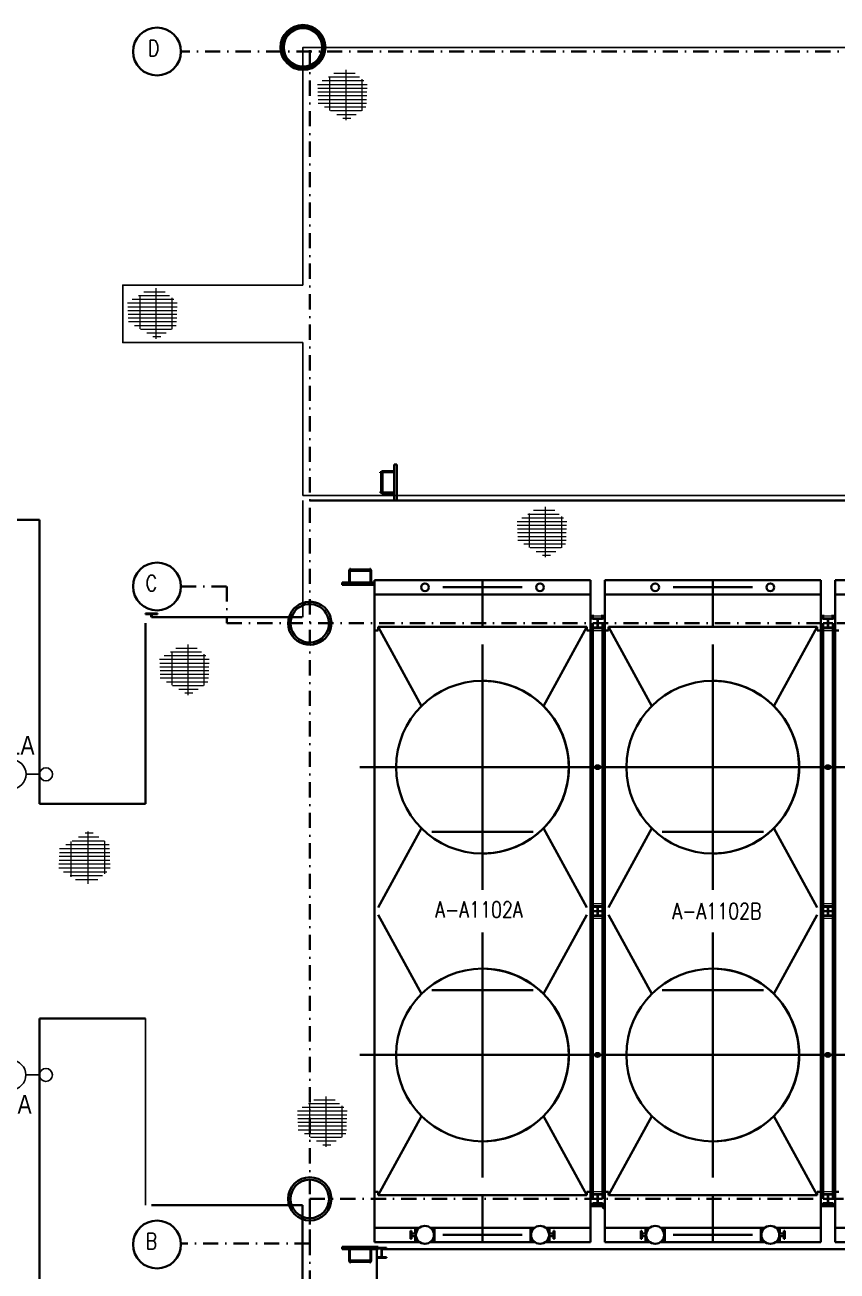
# Model space of a CAD drawing. Header units: inches. Extents: x 3135 to 9031, y -914 to 4011.
# Drawn here: x 6230 to 6882, y 2862 to 3862 of the extents above; entities that cross this region are included whole.
import ezdxf
from ezdxf.enums import TextEntityAlignment as Align

# ---------------------------------------------------------------- set-up
doc = ezdxf.new("R2010")
doc.units = ezdxf.units.IN
doc.header["$MEASUREMENT"] = 0
doc.linetypes.add('DASHDOT2', pattern=[12.700025, 6.350013, -3.175006, 0, -3.175006])
doc.linetypes.add('HIDDEN2', pattern=[0.1875, 0.125, -0.0625])
for name, color, linetype in [('Default', 7, 'Continuous'), ('E-LIGHTING', 41, 'Continuous'), ('TF_P_CENTER', 7, 'Continuous'), ('TF_P_Equipment', 7, 'Continuous'), ('TF_P_Ladder', 7, 'Continuous'), ('TF_P_Steel', 7, 'Continuous'), ('TF_S_GRATING', 7, 'Continuous')]:
    doc.layers.add(name, color=color, linetype=linetype)
doc.styles.add('Arial', font='arial.ttf')
doc.styles.add('ROMANS', font='romans.shx')

# ---------------------------------------------------------------- blocks, each defined once
blk = doc.blocks.new('TF_P_ELP_GRATING', base_point=(2.146, 13.23))
at = {"layer": 'TF_S_GRATING', "color": 8, "linetype": 'Continuous', "lineweight": 18}
for p, q in [((2.313, 13.474), (2.034, 13.474)), ((2.19, 13.523), (2.19, 12.866)), ((2.469, 13.328), (1.822, 13.328)), ((2.426, 13.377), (1.882, 13.377)), ((2.37, 13.425), (1.964, 13.425)), ((1.98, 13.435), (1.98, 12.994)), ((2.4, 13.399), (2.4, 12.99)), ((2.467, 13.279), (1.824, 13.279)), ((2.465, 13.23), (1.826, 13.23)), ((2.463, 13.182), (1.828, 13.182)), ((2.462, 13.133), (1.83, 13.133)), ((2.46, 13.084), (1.832, 13.084)), ((2.453, 13.035), (1.912, 13.035)), ((2.396, 12.987), (1.992, 12.987)), ((2.326, 12.938), (2.072, 12.938)), ((2.256, 12.889), (2.152, 12.889))]:
    blk.add_line(p, q, dxfattribs=at)
blk = doc.blocks.new('A$Cdd380a1b')
at = {"color": 8}
for points in [[(-38.8365, -5.2739), (-51.9183, -5.2739), (-51.9182, -6.7643)], [(-51.9182, -6.7643), (-53.0485, -6.7643), (-53.0485, -7.1253), (-51.9182, -7.1253)], [(-51.9182, -7.1253), (-51.9182, -8.0835)], [(-51.9182, -8.0835), (-36.3871, -8.0835)], [(-51.9182, -8.1142), (-51.9182, -8.8466)], [(-52.9063, -11.3623), (-52.9063, -12.5327)]]:
    blk.add_lwpolyline(points, dxfattribs=at)
at = {"layer": 'Default', "color": 8, "linetype": 'Continuous', "lineweight": 35}
for centre, radius in [((-52.8333, -5.3), 0.15), ((-52.8333, -8.6542), 0.15), ((-52.8333, -12.7802), 0.1501)]:
    blk.add_circle(centre, radius, dxfattribs=at)
at = {"layer": 'TF_P_CENTER', "color": 8, "linetype": 'DASHDOT2', "lineweight": 35}
for p, q in [((-50.5443, -8.6593), (-51.0409, -8.6593)), ((-50.7926, -8.6142), (-50.7926, -8.9076)), ((-49.1006, -8.6593), (-49.5971, -8.6593)), ((-49.3488, -8.6142), (-49.3488, -8.9076)), ((-50.7926, -10.556), (-50.7926, -9.0185)), ((-50.7926, -9.0185), (-50.7926, -10.556)), ((-49.3489, -9.0185), (-49.3489, -10.556)), ((-49.3488, -10.556), (-49.3488, -9.0185)), ((-50.0238, -9.7873), (-51.5614, -9.7873)), ((-48.5801, -9.7873), (-50.1176, -9.7873)), ((-47.1363, -9.7873), (-48.6739, -9.7873)), ((-50.7926, -10.5109), (-50.7926, -9.8757)), ((-49.3488, -10.5109), (-49.3488, -9.8757)), ((-51.1102, -10.1933), (-50.475, -10.1933)), ((-49.6664, -10.1933), (-49.0312, -10.1933)), ((-50.7926, -10.8232), (-50.7926, -12.3607)), ((-50.7926, -12.3607), (-50.7926, -10.8232)), ((-49.3489, -10.8232), (-49.3489, -12.3607)), ((-49.3488, -12.3607), (-49.3488, -10.8232)), ((-50.7926, -11.5035), (-50.7926, -10.8683)), ((-49.3488, -11.5035), (-49.3488, -10.8683)), ((-51.1102, -11.1859), (-50.475, -11.1859)), ((-49.6664, -11.1859), (-49.0312, -11.1859)), ((-50.0238, -11.592), (-51.5614, -11.592)), ((-48.5801, -11.592), (-50.1176, -11.592)), ((-47.1363, -11.592), (-48.6739, -11.592)), ((-50.7926, -12.4716), (-50.7926, -12.765)), ((-49.3488, -12.4716), (-49.3488, -12.765)), ((-50.5443, -12.7199), (-51.0409, -12.7199)), ((-49.1006, -12.7199), (-49.5971, -12.7199))]:
    blk.add_line(p, q, dxfattribs=at)
at = {"layer": 'TF_P_Equipment', "color": 8, "linetype": 'Continuous', "lineweight": 35}
for p, q in [((-51.4693, -8.6142), (-50.1158, -8.6142)), ((-51.4693, -8.7045), (-51.4693, -8.6142)), ((-50.1158, -8.6142), (-50.1158, -8.7045)), ((-50.0256, -8.6142), (-48.6721, -8.6142)), ((-50.0256, -8.7045), (-50.0256, -8.6142)), ((-48.6721, -8.6142), (-48.6721, -8.7045)), ((-48.5819, -8.7045), (-48.5819, -8.6142)), ((-48.5819, -8.6142), (-47.2283, -8.6142)), ((-51.4693, -8.7045), (-51.4693, -8.9301)), ((-51.4693, -8.9301), (-51.4693, -8.7045)), ((-50.1158, -8.7045), (-51.4693, -8.7045)), ((-51.4693, -8.7045), (-50.1158, -8.7045)), ((-50.1158, -8.9301), (-50.1158, -8.7045)), ((-50.1158, -8.7045), (-50.1158, -8.9301)), ((-48.6721, -8.7045), (-50.0256, -8.7045)), ((-50.0256, -8.7045), (-48.6721, -8.7045)), ((-50.0256, -8.7045), (-50.0256, -8.9301)), ((-50.0256, -8.9301), (-50.0256, -8.7045)), ((-48.6721, -8.9301), (-48.6721, -8.7045)), ((-48.6721, -8.7045), (-48.6721, -8.9301)), ((-48.5819, -8.7045), (-48.5819, -8.9301)), ((-48.5819, -8.9301), (-48.5819, -8.7045)), ((-47.2283, -8.7045), (-48.5819, -8.7045)), ((-48.5819, -8.7045), (-47.2283, -8.7045)), ((-51.4468, -8.9075), (-51.4468, -8.9301)), ((-51.4468, -8.9301), (-51.4468, -8.9075)), ((-50.1384, -8.9075), (-51.4468, -8.9075)), ((-51.4468, -8.9075), (-50.1384, -8.9075)), ((-51.4468, -8.9075), (-51.1754, -9.4044)), ((-50.1384, -8.9075), (-50.4098, -9.4044)), ((-50.1384, -8.9301), (-50.1384, -8.9075)), ((-50.1384, -8.9075), (-50.1384, -8.9301)), ((-50.0936, -8.8398), (-50.1158, -8.8398)), ((-50.0936, -8.8398), (-50.1158, -8.8398)), ((-50.0256, -8.8398), (-50.0479, -8.8398)), ((-50.0256, -8.8398), (-50.0479, -8.8398)), ((-50.0256, -8.8548), (-50.0256, -8.8398)), ((-50.0256, -8.8548), (-50.0256, -8.8398)), ((-50.003, -8.9075), (-49.7317, -9.4044)), ((-50.003, -8.9075), (-50.003, -8.9301)), ((-50.003, -8.9301), (-50.003, -8.9075)), ((-48.6946, -8.9075), (-50.003, -8.9075)), ((-50.003, -8.9075), (-48.6946, -8.9075)), ((-48.6946, -8.9075), (-48.966, -9.4044)), ((-48.6946, -8.9301), (-48.6946, -8.9075)), ((-48.6946, -8.9075), (-48.6946, -8.9301)), ((-48.6498, -8.8398), (-48.6721, -8.8398)), ((-48.6498, -8.8398), (-48.6721, -8.8398)), ((-48.5819, -8.8398), (-48.6041, -8.8398)), ((-48.5819, -8.8398), (-48.6041, -8.8398)), ((-48.5819, -8.8548), (-48.5819, -8.8398)), ((-48.5819, -8.8548), (-48.5819, -8.8398)), ((-51.4693, -8.9301), (-51.4467, -8.9301)), ((-51.4693, -12.4492), (-51.4693, -8.9301)), ((-50.1385, -8.9301), (-50.1158, -8.9301)), ((-50.1158, -8.9301), (-50.1158, -12.4492)), ((-50.1158, -8.9301), (-50.1009, -8.9301)), ((-50.1158, -8.9301), (-50.1009, -8.9301)), ((-50.0406, -8.9301), (-50.0256, -8.9301)), ((-50.0406, -8.9301), (-50.0256, -8.9301)), ((-50.0256, -8.9301), (-50.0256, -8.9151)), ((-50.0256, -8.9301), (-50.0256, -8.9151)), ((-50.0256, -12.4492), (-50.0256, -8.9301)), ((-50.0256, -8.9301), (-50.003, -8.9301)), ((-48.6947, -8.9301), (-48.6721, -8.9301)), ((-48.6721, -8.9301), (-48.6571, -8.9301)), ((-48.6721, -8.9301), (-48.6571, -8.9301)), ((-48.6721, -8.9301), (-48.6721, -12.4492)), ((-48.5968, -8.9301), (-48.5819, -8.9301)), ((-48.5968, -8.9301), (-48.5819, -8.9301)), ((-48.5819, -8.9301), (-48.5819, -8.9151)), ((-48.5819, -8.9301), (-48.5819, -8.9151)), ((-48.5819, -8.9301), (-48.5592, -8.9301)), ((-48.5819, -12.4492), (-48.5819, -8.9301)), ((-51.4467, -10.6669), (-51.1754, -10.1701)), ((-50.1385, -10.6669), (-50.4098, -10.1701)), ((-50.003, -10.6669), (-49.7317, -10.1701)), ((-48.6947, -10.6669), (-48.966, -10.1701)), ((-50.1009, -10.6445), (-50.1158, -10.6445)), ((-50.1009, -10.6445), (-50.1158, -10.6445)), ((-50.0256, -10.6445), (-50.0406, -10.6445)), ((-50.0256, -10.6445), (-50.0406, -10.6445)), ((-50.0256, -10.6595), (-50.0256, -10.6445)), ((-50.0256, -10.6595), (-50.0256, -10.6445)), ((-48.6571, -10.6445), (-48.6721, -10.6445)), ((-48.6571, -10.6445), (-48.6721, -10.6445)), ((-48.5819, -10.6445), (-48.5968, -10.6445)), ((-48.5819, -10.6445), (-48.5968, -10.6445)), ((-48.5819, -10.6595), (-48.5819, -10.6445)), ((-48.5819, -10.6595), (-48.5819, -10.6445)), ((-51.4467, -10.7123), (-51.1754, -11.2091)), ((-50.1385, -10.7123), (-50.4098, -11.2091)), ((-50.1158, -10.7347), (-50.1009, -10.7347)), ((-50.1158, -10.7347), (-50.1009, -10.7347)), ((-50.0406, -10.7347), (-50.0256, -10.7347)), ((-50.0406, -10.7347), (-50.0256, -10.7347)), ((-50.0256, -10.7347), (-50.0256, -10.7198)), ((-50.0256, -10.7347), (-50.0256, -10.7198)), ((-50.003, -10.7123), (-49.7317, -11.2091)), ((-48.6947, -10.7123), (-48.966, -11.2091)), ((-48.6721, -10.7347), (-48.6571, -10.7347)), ((-48.6721, -10.7347), (-48.6571, -10.7347)), ((-48.5968, -10.7347), (-48.5819, -10.7347)), ((-48.5968, -10.7347), (-48.5819, -10.7347)), ((-48.5819, -10.7347), (-48.5819, -10.7198)), ((-48.5819, -10.7347), (-48.5819, -10.7198)), ((-51.4468, -12.4718), (-51.1754, -11.9748)), ((-50.1384, -12.4718), (-50.4098, -11.9748)), ((-50.003, -12.4718), (-49.7317, -11.9748)), ((-48.6946, -12.4718), (-48.966, -11.9748)), ((-51.4693, -12.4492), (-51.4693, -12.6748)), ((-51.4693, -12.6748), (-51.4693, -12.4492)), ((-51.4467, -12.4492), (-51.4693, -12.4492)), ((-51.4468, -12.4492), (-51.4468, -12.4718)), ((-51.4468, -12.4718), (-51.4468, -12.4492)), ((-51.4468, -12.4718), (-50.1384, -12.4718)), ((-50.1384, -12.4718), (-51.4468, -12.4718)), ((-50.1158, -12.4492), (-50.1385, -12.4492)), ((-50.1384, -12.4718), (-50.1384, -12.4492)), ((-50.1384, -12.4492), (-50.1384, -12.4718)), ((-50.1158, -12.6748), (-50.1158, -12.4492)), ((-50.1158, -12.4492), (-50.1158, -12.6748)), ((-50.1009, -12.4492), (-50.1158, -12.4492)), ((-50.1009, -12.4492), (-50.1158, -12.4492)), ((-50.0256, -12.4492), (-50.0406, -12.4492)), ((-50.0256, -12.4492), (-50.0406, -12.4492)), ((-50.003, -12.4492), (-50.0256, -12.4492)), ((-50.0256, -12.4642), (-50.0256, -12.4492)), ((-50.0256, -12.4642), (-50.0256, -12.4492)), ((-50.0256, -12.4492), (-50.0256, -12.6748)), ((-50.0256, -12.6748), (-50.0256, -12.4492)), ((-50.003, -12.4492), (-50.003, -12.4718)), ((-50.003, -12.4718), (-50.003, -12.4492)), ((-50.003, -12.4718), (-48.6946, -12.4718)), ((-48.6946, -12.4718), (-50.003, -12.4718)), ((-48.6721, -12.4492), (-48.6947, -12.4492)), ((-48.6946, -12.4718), (-48.6946, -12.4492)), ((-48.6946, -12.4492), (-48.6946, -12.4718)), ((-48.6571, -12.4492), (-48.6721, -12.4492)), ((-48.6571, -12.4492), (-48.6721, -12.4492)), ((-48.6721, -12.6748), (-48.6721, -12.4492)), ((-48.6721, -12.4492), (-48.6721, -12.6748)), ((-48.5819, -12.4492), (-48.5968, -12.4492)), ((-48.5819, -12.4492), (-48.5968, -12.4492)), ((-48.5819, -12.4492), (-48.5819, -12.6748)), ((-48.5819, -12.6748), (-48.5819, -12.4492)), ((-48.5819, -12.4642), (-48.5819, -12.4492)), ((-48.5819, -12.4642), (-48.5819, -12.4492)), ((-48.5592, -12.4492), (-48.5819, -12.4492)), ((-50.1158, -12.5394), (-50.0256, -12.5394)), ((-50.1158, -12.5394), (-50.0256, -12.5394)), ((-50.0256, -12.5394), (-50.0256, -12.5245)), ((-50.0256, -12.5394), (-50.0256, -12.5245)), ((-48.6721, -12.5394), (-48.5819, -12.5394)), ((-48.6721, -12.5394), (-48.5819, -12.5394)), ((-48.5819, -12.5394), (-48.5819, -12.5245)), ((-48.5819, -12.5394), (-48.5819, -12.5245)), ((-51.4693, -12.6748), (-51.1871, -12.6748)), ((-51.1871, -12.6748), (-51.4693, -12.6748)), ((-51.4693, -12.765), (-51.4693, -12.6748)), ((-51.2376, -12.6955), (-51.2437, -12.6955)), ((-51.2437, -12.6955), (-51.2437, -12.7199)), ((-51.2437, -12.7199), (-51.2437, -12.7443)), ((-51.2376, -12.6955), (-51.2376, -12.7199)), ((-51.2091, -12.711), (-51.2376, -12.711)), ((-51.2376, -12.7199), (-51.2376, -12.7443)), ((-51.2091, -12.7288), (-51.2376, -12.7288)), ((-51.2137, -12.6785), (-51.2137, -12.711)), ((-51.2137, -12.711), (-51.2137, -12.6785)), ((-51.2137, -12.6785), (-51.1985, -12.6861)), ((-51.1917, -12.6785), (-51.2137, -12.6785)), ((-51.2137, -12.6785), (-51.1917, -12.6785)), ((-51.2137, -12.7288), (-51.2137, -12.7613)), ((-51.2137, -12.7613), (-51.2137, -12.7288)), ((-51.1199, -12.6748), (-50.4653, -12.6748)), ((-50.4653, -12.6748), (-51.1199, -12.6748)), ((-51.0934, -12.6785), (-51.1154, -12.6785)), ((-51.1154, -12.6785), (-51.0934, -12.6785)), ((-51.0934, -12.6785), (-51.1086, -12.6861)), ((-51.0934, -12.7613), (-51.0934, -12.6785)), ((-51.0934, -12.6785), (-51.0934, -12.7613)), ((-50.4918, -12.6785), (-50.4918, -12.7613)), ((-50.4918, -12.7613), (-50.4918, -12.6785)), ((-50.4698, -12.6785), (-50.4918, -12.6785)), ((-50.4918, -12.6785), (-50.4698, -12.6785)), ((-50.4918, -12.6785), (-50.4766, -12.6861)), ((-50.398, -12.6748), (-50.1158, -12.6748)), ((-50.1158, -12.6748), (-50.398, -12.6748)), ((-50.3715, -12.6785), (-50.3935, -12.6785)), ((-50.3935, -12.6785), (-50.3715, -12.6785)), ((-50.3715, -12.6785), (-50.3867, -12.6861)), ((-50.3761, -12.711), (-50.3475, -12.711)), ((-50.3761, -12.7288), (-50.3475, -12.7288)), ((-50.3715, -12.711), (-50.3715, -12.6785)), ((-50.3715, -12.6785), (-50.3715, -12.711)), ((-50.3715, -12.7613), (-50.3715, -12.7288)), ((-50.3715, -12.7288), (-50.3715, -12.7613)), ((-50.3475, -12.6955), (-50.3414, -12.6955)), ((-50.3475, -12.7199), (-50.3475, -12.6955)), ((-50.3475, -12.7443), (-50.3475, -12.7199)), ((-50.3414, -12.7199), (-50.3414, -12.6955)), ((-50.3414, -12.7443), (-50.3414, -12.7199)), ((-50.1158, -12.6748), (-50.1158, -12.765)), ((-50.0256, -12.765), (-50.0256, -12.6748)), ((-50.0256, -12.6748), (-49.7434, -12.6748)), ((-49.7434, -12.6748), (-50.0256, -12.6748)), ((-49.7939, -12.6955), (-49.8, -12.6955)), ((-49.8, -12.6955), (-49.8, -12.7199)), ((-49.8, -12.7199), (-49.8, -12.7443)), ((-49.7939, -12.6955), (-49.7939, -12.7199)), ((-49.7653, -12.711), (-49.7939, -12.711)), ((-49.7939, -12.7199), (-49.7939, -12.7443)), ((-49.7653, -12.7288), (-49.7939, -12.7288)), ((-49.7699, -12.6785), (-49.7699, -12.711)), ((-49.7699, -12.711), (-49.7699, -12.6785)), ((-49.7479, -12.6785), (-49.7699, -12.6785)), ((-49.7699, -12.6785), (-49.7547, -12.6861)), ((-49.7699, -12.6785), (-49.7479, -12.6785)), ((-49.7699, -12.7288), (-49.7699, -12.7613)), ((-49.7699, -12.7613), (-49.7699, -12.7288)), ((-49.6762, -12.6748), (-49.0215, -12.6748)), ((-49.0215, -12.6748), (-49.6762, -12.6748)), ((-49.6496, -12.6785), (-49.6716, -12.6785)), ((-49.6716, -12.6785), (-49.6496, -12.6785)), ((-49.6496, -12.6785), (-49.6648, -12.6861)), ((-49.6496, -12.7613), (-49.6496, -12.6785)), ((-49.6496, -12.6785), (-49.6496, -12.7613)), ((-49.026, -12.6785), (-49.0481, -12.6785)), ((-49.0481, -12.6785), (-49.026, -12.6785)), ((-49.0481, -12.6785), (-49.0481, -12.7613)), ((-49.0481, -12.7613), (-49.0481, -12.6785)), ((-49.0481, -12.6785), (-49.0328, -12.6861)), ((-48.9543, -12.6748), (-48.6721, -12.6748)), ((-48.6721, -12.6748), (-48.9543, -12.6748)), ((-48.9277, -12.6785), (-48.9498, -12.6785)), ((-48.9498, -12.6785), (-48.9277, -12.6785)), ((-48.9277, -12.6785), (-48.9429, -12.6861)), ((-48.9324, -12.711), (-48.9038, -12.711)), ((-48.9324, -12.7288), (-48.9038, -12.7288)), ((-48.9277, -12.711), (-48.9277, -12.6785)), ((-48.9277, -12.6785), (-48.9277, -12.711)), ((-48.9277, -12.7613), (-48.9277, -12.7288)), ((-48.9277, -12.7288), (-48.9277, -12.7613)), ((-48.9038, -12.6955), (-48.8977, -12.6955)), ((-48.9038, -12.7199), (-48.9038, -12.6955)), ((-48.9038, -12.7443), (-48.9038, -12.7199)), ((-48.8977, -12.7199), (-48.8977, -12.6955)), ((-48.8977, -12.7443), (-48.8977, -12.7199)), ((-48.6721, -12.6748), (-48.6721, -12.765)), ((-48.5819, -12.765), (-48.5819, -12.6748)), ((-48.5819, -12.6748), (-48.2996, -12.6748)), ((-48.2996, -12.6748), (-48.5819, -12.6748)), ((-51.1871, -12.765), (-51.4693, -12.765)), ((-51.2376, -12.7443), (-51.2437, -12.7443)), ((-51.2137, -12.7613), (-51.1985, -12.7537)), ((-51.2137, -12.7613), (-51.1916, -12.7613)), ((-51.1916, -12.7613), (-51.2137, -12.7613)), ((-50.4652, -12.765), (-51.1199, -12.765)), ((-51.1154, -12.7613), (-51.0934, -12.7613)), ((-51.0934, -12.7613), (-51.1154, -12.7613)), ((-51.0934, -12.7613), (-51.1086, -12.7537)), ((-50.4918, -12.7613), (-50.4766, -12.7537)), ((-50.4918, -12.7613), (-50.4698, -12.7613)), ((-50.4698, -12.7613), (-50.4918, -12.7613)), ((-50.1158, -12.765), (-50.3981, -12.765)), ((-50.3935, -12.7613), (-50.3715, -12.7613)), ((-50.3715, -12.7613), (-50.3935, -12.7613)), ((-50.3715, -12.7613), (-50.3867, -12.7537)), ((-50.3475, -12.7443), (-50.3414, -12.7443)), ((-49.7433, -12.765), (-50.0256, -12.765)), ((-49.7939, -12.7443), (-49.8, -12.7443)), ((-49.7699, -12.7613), (-49.7547, -12.7537)), ((-49.7699, -12.7613), (-49.7479, -12.7613)), ((-49.7479, -12.7613), (-49.7699, -12.7613)), ((-49.0215, -12.765), (-49.6762, -12.765)), ((-49.6717, -12.7613), (-49.6496, -12.7613)), ((-49.6496, -12.7613), (-49.6717, -12.7613)), ((-49.6496, -12.7613), (-49.6648, -12.7537)), ((-49.0481, -12.7613), (-49.0328, -12.7537)), ((-49.0481, -12.7613), (-49.026, -12.7613)), ((-49.026, -12.7613), (-49.0481, -12.7613)), ((-48.6721, -12.765), (-48.9543, -12.765)), ((-48.9498, -12.7613), (-48.9277, -12.7613)), ((-48.9277, -12.7613), (-48.9498, -12.7613)), ((-48.9277, -12.7613), (-48.943, -12.7537)), ((-48.9038, -12.7443), (-48.8977, -12.7443)), ((-48.2996, -12.765), (-48.5819, -12.765))]:
    blk.add_line(p, q, dxfattribs=at)
at = {"layer": 'TF_P_Equipment', "color": 8, "linetype": 'HIDDEN2', "lineweight": 18}
for p, q in [((-50.1158, -8.8398), (-50.1158, -8.9301)), ((-50.1158, -8.8398), (-50.1158, -8.9301)), ((-50.1158, -8.8398), (-50.1158, -8.8398)), ((-50.1158, -8.8398), (-50.1158, -8.8398)), ((-50.0479, -8.8398), (-50.0936, -8.8398)), ((-50.0479, -8.8398), (-50.0936, -8.8398)), ((-50.0256, -8.9151), (-50.0256, -8.8548)), ((-50.0256, -8.9151), (-50.0256, -8.8548)), ((-48.6721, -8.8398), (-48.6721, -8.9301)), ((-48.6721, -8.8398), (-48.6721, -8.9301)), ((-48.6721, -8.8398), (-48.6721, -8.8398)), ((-48.6721, -8.8398), (-48.6721, -8.8398)), ((-48.6041, -8.8398), (-48.6498, -8.8398)), ((-48.6041, -8.8398), (-48.6498, -8.8398)), ((-48.5819, -8.9151), (-48.5819, -8.8548)), ((-48.5819, -8.9151), (-48.5819, -8.8548)), ((-50.1009, -8.9301), (-50.0406, -8.9301)), ((-50.1009, -8.9301), (-50.0406, -8.9301)), ((-48.6571, -8.9301), (-48.5968, -8.9301)), ((-48.6571, -8.9301), (-48.5968, -8.9301)), ((-50.1158, -10.6445), (-50.1158, -10.7347)), ((-50.1158, -10.6445), (-50.1158, -10.7347)), ((-50.1158, -10.6445), (-50.1158, -10.6445)), ((-50.1158, -10.6445), (-50.1158, -10.6445)), ((-50.0406, -10.6445), (-50.1009, -10.6445)), ((-50.0406, -10.6445), (-50.1009, -10.6445)), ((-50.0256, -10.7198), (-50.0256, -10.6595)), ((-50.0256, -10.7198), (-50.0256, -10.6595)), ((-48.6721, -10.6445), (-48.6721, -10.7347)), ((-48.6721, -10.6445), (-48.6721, -10.7347)), ((-48.6721, -10.6445), (-48.6721, -10.6445)), ((-48.6721, -10.6445), (-48.6721, -10.6445)), ((-48.5968, -10.6445), (-48.6571, -10.6445)), ((-48.5968, -10.6445), (-48.6571, -10.6445)), ((-48.5819, -10.7198), (-48.5819, -10.6595)), ((-48.5819, -10.7198), (-48.5819, -10.6595)), ((-50.1158, -10.7347), (-50.1158, -10.7347)), ((-50.1158, -10.7347), (-50.1158, -10.7347)), ((-50.1009, -10.7347), (-50.0406, -10.7347)), ((-50.1009, -10.7347), (-50.0406, -10.7347)), ((-48.6721, -10.7347), (-48.6721, -10.7347)), ((-48.6721, -10.7347), (-48.6721, -10.7347)), ((-48.6571, -10.7347), (-48.5968, -10.7347)), ((-48.6571, -10.7347), (-48.5968, -10.7347)), ((-50.1158, -12.4492), (-50.1158, -12.5394)), ((-50.1158, -12.4492), (-50.1158, -12.5394)), ((-50.0406, -12.4492), (-50.1009, -12.4492)), ((-50.0406, -12.4492), (-50.1009, -12.4492)), ((-50.0256, -12.5245), (-50.0256, -12.4642)), ((-50.0256, -12.5245), (-50.0256, -12.4642)), ((-48.6721, -12.4492), (-48.6721, -12.5394)), ((-48.6721, -12.4492), (-48.6721, -12.5394)), ((-48.5968, -12.4492), (-48.6571, -12.4492)), ((-48.5968, -12.4492), (-48.6571, -12.4492)), ((-48.5819, -12.5245), (-48.5819, -12.4642)), ((-48.5819, -12.5245), (-48.5819, -12.4642)), ((-50.1158, -12.5394), (-50.1158, -12.5394)), ((-50.1158, -12.5394), (-50.1158, -12.5394)), ((-48.6721, -12.5394), (-48.6721, -12.5394)), ((-48.6721, -12.5394), (-48.6721, -12.5394))]:
    blk.add_line(p, q, dxfattribs=at)
at = {"layer": 'TF_P_Equipment', "color": 8, "linetype": 'Continuous', "lineweight": 35}
for centre, radius in [((-51.1535, -8.6593), 0.0244), ((-50.4316, -8.6593), 0.0244), ((-49.7098, -8.6593), 0.0244), ((-48.9879, -8.6593), 0.0244), ((-50.7926, -9.7873), 0.5414), ((-50.7926, -9.7873), 0.5414), ((-49.3489, -9.7873), 0.5414), ((-49.3489, -9.7873), 0.5414), ((-50.7926, -11.592), 0.5414), ((-50.7926, -11.592), 0.5414), ((-49.3489, -11.592), 0.5414), ((-49.3489, -11.592), 0.5414), ((-51.1535, -12.7199), 0.0562), ((-50.4316, -12.7199), 0.0562), ((-49.7098, -12.7199), 0.0562), ((-48.9879, -12.7199), 0.0562)]:
    blk.add_circle(centre, radius, dxfattribs=at)
for centre, start, end in [((-50.7926, -9.7873), 0, 90.00119), ((-50.7926, -9.7873), 45, 90.00119), ((-50.7926, -9.7873), 269.99881, 90), ((-50.7926, -9.7873), 90, 90.00119), ((-49.3488, -9.7873), 0, 90.00119), ((-49.3488, -9.7873), 45, 90.00119), ((-49.3488, -9.7873), 269.99881, 90), ((-49.3488, -9.7873), 90, 90.00119), ((-50.7926, -9.7873), 315, 45), ((-49.3488, -9.7873), 315, 45), ((-50.7926, -9.7873), 269.99881, 0), ((-49.3488, -9.7873), 269.99881, 0), ((-50.7926, -9.7873), 269.99881, 315), ((-49.3488, -9.7873), 269.99881, 315), ((-50.7926, -11.592), 0, 90.00119), ((-50.7926, -11.592), 45, 90.00119), ((-50.7926, -11.592), 269.99881, 90), ((-50.7926, -11.592), 90, 90.00119), ((-49.3488, -11.592), 0, 90.00119), ((-49.3488, -11.592), 45, 90.00119), ((-49.3488, -11.592), 269.99881, 90), ((-49.3488, -11.592), 90, 90.00119), ((-50.7926, -11.592), 315, 45), ((-49.3488, -11.592), 315, 45), ((-50.7926, -11.592), 269.99881, 0), ((-49.3488, -11.592), 269.99881, 0), ((-50.7926, -11.592), 269.99881, 315), ((-49.3488, -11.592), 269.99881, 315)]:
    blk.add_arc(centre, 0.5414, start, end, dxfattribs=at)
at = {"layer": 'TF_P_Ladder', "color": 8, "linetype": 'Continuous', "lineweight": 35}
for p, q in [((-51.4148, -7.9367), (-51.4336, -7.9367)), ((-51.4336, -7.9367), (-51.4336, -7.9412)), ((-51.4336, -7.9412), (-51.4148, -7.9412)), ((-51.428, -7.9352), (-51.428, -7.9367)), ((-51.4216, -7.9352), (-51.428, -7.9352)), ((-51.428, -7.9412), (-51.428, -8.0615)), ((-51.4242, -7.9322), (-51.3472, -7.9322)), ((-51.4242, -7.9352), (-51.4242, -7.9322)), ((-51.4205, -7.9352), (-51.4216, -7.9352)), ((-51.4205, -7.9412), (-51.4205, -8.0615)), ((-51.4148, -7.9412), (-51.4148, -7.9367)), ((-51.4148, -7.9367), (-51.3472, -7.9367)), ((-51.4336, -8.0615), (-51.4336, -8.0661)), ((-51.4148, -8.0615), (-51.4336, -8.0615)), ((-51.4336, -8.0661), (-51.4148, -8.0661)), ((-51.428, -8.0661), (-51.428, -8.0676)), ((-51.4216, -8.0676), (-51.428, -8.0676)), ((-51.4242, -8.0706), (-51.4242, -8.0676)), ((-51.4242, -8.0706), (-51.3472, -8.0706)), ((-51.4205, -8.0676), (-51.4216, -8.0676)), ((-51.4148, -8.0661), (-51.4148, -8.0615)), ((-51.4148, -8.0661), (-51.3472, -8.0661)), ((-51.6291, -8.5522), (-51.6291, -8.6293)), ((-51.6291, -8.5522), (-51.6261, -8.5522)), ((-51.6246, -8.5484), (-51.6261, -8.5484)), ((-51.6261, -8.5549), (-51.6261, -8.5484)), ((-51.6261, -8.5559), (-51.6261, -8.5549)), ((-51.62, -8.5428), (-51.6246, -8.5428)), ((-51.6246, -8.5428), (-51.6246, -8.5616)), ((-51.6246, -8.5616), (-51.6246, -8.6293)), ((-51.6246, -8.5616), (-51.62, -8.5616)), ((-51.62, -8.5616), (-51.62, -8.5428)), ((-51.4997, -8.5484), (-51.62, -8.5484)), ((-51.4997, -8.556), (-51.62, -8.556)), ((-51.4952, -8.5428), (-51.4997, -8.5428)), ((-51.4997, -8.5428), (-51.4997, -8.5616)), ((-51.4997, -8.5616), (-51.4952, -8.5616)), ((-51.4952, -8.5616), (-51.4952, -8.5428)), ((-51.4937, -8.5484), (-51.4952, -8.5484)), ((-51.4952, -8.5616), (-51.4952, -8.6293)), ((-51.4937, -8.5549), (-51.4937, -8.5484)), ((-51.4937, -8.5522), (-51.4907, -8.5522)), ((-51.4937, -8.5559), (-51.4937, -8.5549)), ((-51.4907, -8.5522), (-51.4907, -8.6293)), ((-51.6291, -12.8845), (-51.6291, -12.8098)), ((-51.6246, -12.8751), (-51.6246, -12.8098)), ((-51.4952, -12.8751), (-51.4952, -12.8098)), ((-51.4907, -12.8845), (-51.4907, -12.8098)), ((-51.6261, -12.8845), (-51.6291, -12.8845)), ((-51.6261, -12.8809), (-51.6261, -12.8819)), ((-51.6261, -12.8819), (-51.6261, -12.8883)), ((-51.6261, -12.8883), (-51.6246, -12.8883)), ((-51.6246, -12.8751), (-51.6246, -12.8939)), ((-51.62, -12.8751), (-51.6246, -12.8751)), ((-51.62, -12.8939), (-51.62, -12.8751)), ((-51.62, -12.8808), (-51.4997, -12.8808)), ((-51.62, -12.8883), (-51.4997, -12.8883)), ((-51.4952, -12.8751), (-51.4997, -12.8751)), ((-51.4997, -12.8751), (-51.4997, -12.8939)), ((-51.4952, -12.8939), (-51.4952, -12.8751)), ((-51.4952, -12.8883), (-51.4937, -12.8883)), ((-51.4937, -12.8809), (-51.4937, -12.8819)), ((-51.4937, -12.8819), (-51.4937, -12.8883)), ((-51.4907, -12.8845), (-51.4937, -12.8845)), ((-51.6246, -12.8939), (-51.62, -12.8939)), ((-51.4997, -12.8939), (-51.4952, -12.8939))]:
    blk.add_line(p, q, dxfattribs=at)
at = {"layer": 'TF_P_Steel', "color": 8, "linetype": 'Continuous', "lineweight": 35}
for p, q in [((-51.3472, -7.8886), (-51.3296, -7.8886)), ((-51.3472, -8.1142), (-51.3472, -7.8886)), ((-51.3296, -8.1142), (-51.3296, -7.8886)), ((-48.0856, -8.1142), (-51.8754, -8.1142)), ((-51.3296, -8.1142), (-51.3472, -8.1142)), ((-54.6756, -8.2361), (-53.5711, -8.2361)), ((-53.5711, -8.2361), (-53.5711, -8.8849)), ((-51.4693, -8.6293), (-51.6727, -8.6293)), ((-51.6727, -8.6445), (-51.6727, -8.6293)), ((-51.4693, -8.6445), (-51.6727, -8.6445)), ((-53.5711, -8.8265), (-53.5711, -8.8213)), ((-52.9063, -8.8237), (-52.9063, -8.8287)), ((-52.8296, -8.8237), (-52.9063, -8.8237)), ((-52.9063, -8.8287), (-52.8695, -8.8287)), ((-52.8695, -8.8287), (-52.8695, -8.8466)), ((-52.8665, -8.8466), (-52.8665, -8.8287)), ((-52.8665, -8.8287), (-52.8296, -8.8287)), ((-52.8296, -8.8287), (-52.8296, -8.8237)), ((-53.5711, -10.017), (-53.5711, -8.8849)), ((-52.9063, -10.017), (-52.9063, -8.885)), ((-51.9242, -8.8466), (-52.868, -8.8466)), ((-52.007, -8.8548), (-52.007, -8.9151)), ((-50.0936, -8.8391), (-50.1158, -8.8391)), ((-50.0707, -8.8548), (-50.1158, -8.8548)), ((-50.0406, -8.8544), (-50.1009, -8.8544)), ((-50.1009, -8.8544), (-50.1009, -8.8581)), ((-50.1009, -8.8581), (-50.0719, -8.8581)), ((-50.1009, -8.8849), (-50.1009, -9.7873)), ((-50.1009, -8.8849), (-50.0406, -8.8849)), ((-50.0719, -8.8581), (-50.0719, -8.9117)), ((-50.0707, -8.8548), (-50.0707, -8.9151)), ((-50.0707, -8.9151), (-50.0707, -8.8548)), ((-50.0256, -8.8548), (-50.0707, -8.8548)), ((-50.0696, -8.9117), (-50.0696, -8.8581)), ((-50.0696, -8.8581), (-50.0406, -8.8581)), ((-50.0256, -8.8391), (-50.0479, -8.8391)), ((-50.0406, -8.8581), (-50.0406, -8.8544)), ((-50.0406, -8.8849), (-50.0406, -9.7873)), ((-48.6498, -8.8391), (-48.6721, -8.8391)), ((-48.627, -8.8548), (-48.6721, -8.8548)), ((-48.6571, -8.8544), (-48.6571, -8.8581)), ((-48.5968, -8.8544), (-48.6571, -8.8544)), ((-48.6571, -8.8581), (-48.6281, -8.8581)), ((-48.6571, -8.8849), (-48.5968, -8.8849)), ((-48.6571, -8.8849), (-48.6571, -9.7873)), ((-48.6281, -8.8581), (-48.6281, -8.9117)), ((-48.627, -8.8548), (-48.627, -8.9151)), ((-48.627, -8.9151), (-48.627, -8.8548)), ((-48.5819, -8.8548), (-48.627, -8.8548)), ((-48.6258, -8.9117), (-48.6258, -8.8581)), ((-48.6258, -8.8581), (-48.5968, -8.8581)), ((-48.5819, -8.8391), (-48.6041, -8.8391)), ((-48.5968, -8.8581), (-48.5968, -8.8544)), ((-48.5968, -8.8849), (-48.5968, -9.7873)), ((-53.5711, -8.9486), (-53.5711, -8.9434)), ((-50.0707, -8.9151), (-50.1158, -8.9151)), ((-50.1009, -8.9308), (-50.1158, -8.9308)), ((-50.1009, -8.948), (-50.1142, -8.948)), ((-50.0719, -8.9117), (-50.1009, -8.9117)), ((-50.1009, -8.9117), (-50.1009, -8.9155)), ((-50.1009, -8.9155), (-50.0406, -8.9155)), ((-50.0256, -8.9151), (-50.0707, -8.9151)), ((-50.0406, -8.9117), (-50.0696, -8.9117)), ((-50.0406, -8.9155), (-50.0406, -8.9117)), ((-50.0256, -8.9308), (-50.0406, -8.9308)), ((-50.0269, -8.948), (-50.0406, -8.948)), ((-48.627, -8.9151), (-48.6721, -8.9151)), ((-48.6571, -8.9308), (-48.6721, -8.9308)), ((-48.6571, -8.9117), (-48.6571, -8.9155)), ((-48.6281, -8.9117), (-48.6571, -8.9117)), ((-48.6571, -8.9155), (-48.5968, -8.9155)), ((-48.5819, -8.9151), (-48.627, -8.9151)), ((-48.5968, -8.9117), (-48.6258, -8.9117)), ((-48.5968, -8.9155), (-48.5968, -8.9117)), ((-48.5819, -8.9308), (-48.5968, -8.9308)), ((-50.1009, -9.7873), (-50.1009, -10.6896)), ((-50.0406, -9.7873), (-50.0406, -10.6896)), ((-48.6571, -9.7873), (-48.6571, -10.6896)), ((-48.5968, -9.7873), (-48.5968, -10.6896)), ((-53.5711, -10.017), (-52.9063, -10.017)), ((-50.1009, -10.637), (-50.1158, -10.637)), ((-50.1158, -10.6595), (-50.0707, -10.6595)), ((-50.0406, -10.6591), (-50.1009, -10.6591)), ((-50.1009, -10.6591), (-50.1009, -10.6628)), ((-50.1009, -10.6628), (-50.0719, -10.6628)), ((-50.1009, -10.6896), (-50.1009, -11.592)), ((-50.1009, -10.6896), (-50.0406, -10.6896)), ((-50.0406, -10.6896), (-50.1009, -10.6896)), ((-50.0719, -10.6628), (-50.0719, -10.7164)), ((-50.0707, -10.6595), (-50.0707, -10.7198)), ((-50.0707, -10.7198), (-50.0707, -10.6595)), ((-50.0707, -10.6595), (-50.0256, -10.6595)), ((-50.0696, -10.7164), (-50.0696, -10.6628)), ((-50.0696, -10.6628), (-50.0406, -10.6628)), ((-50.0256, -10.637), (-50.0406, -10.637)), ((-50.0406, -10.6628), (-50.0406, -10.6591)), ((-50.0406, -10.6896), (-50.0406, -11.592)), ((-48.6571, -10.637), (-48.6721, -10.637)), ((-48.6721, -10.6595), (-48.627, -10.6595)), ((-48.5968, -10.6591), (-48.6571, -10.6591)), ((-48.6571, -10.6591), (-48.6571, -10.6628)), ((-48.6571, -10.6628), (-48.6281, -10.6628)), ((-48.6571, -10.6896), (-48.5968, -10.6896)), ((-48.6571, -10.6896), (-48.6571, -11.592)), ((-48.5968, -10.6896), (-48.6571, -10.6896)), ((-48.6281, -10.6628), (-48.6281, -10.7164)), ((-48.627, -10.6595), (-48.627, -10.7198)), ((-48.627, -10.7198), (-48.627, -10.6595)), ((-48.627, -10.6595), (-48.5819, -10.6595)), ((-48.6258, -10.7164), (-48.6258, -10.6628)), ((-48.6258, -10.6628), (-48.5968, -10.6628)), ((-48.5819, -10.637), (-48.5968, -10.637)), ((-48.5968, -10.6628), (-48.5968, -10.6591)), ((-48.5968, -10.6896), (-48.5968, -11.592)), ((-50.1158, -10.7198), (-50.0707, -10.7198)), ((-50.1009, -10.7423), (-50.1158, -10.7423)), ((-50.1009, -10.7164), (-50.1009, -10.7202)), ((-50.0719, -10.7164), (-50.1009, -10.7164)), ((-50.1009, -10.7202), (-50.0406, -10.7202)), ((-50.0707, -10.7198), (-50.0256, -10.7198)), ((-50.0406, -10.7164), (-50.0696, -10.7164)), ((-50.0406, -10.7202), (-50.0406, -10.7164)), ((-50.0256, -10.7423), (-50.0406, -10.7423)), ((-48.6721, -10.7198), (-48.627, -10.7198)), ((-48.6571, -10.7423), (-48.6721, -10.7423)), ((-48.6281, -10.7164), (-48.6571, -10.7164)), ((-48.6571, -10.7164), (-48.6571, -10.7202)), ((-48.6571, -10.7202), (-48.5968, -10.7202)), ((-48.627, -10.7198), (-48.5819, -10.7198)), ((-48.5968, -10.7164), (-48.6258, -10.7164)), ((-48.5968, -10.7202), (-48.5968, -10.7164)), ((-48.5819, -10.7423), (-48.5968, -10.7423)), ((-53.5711, -11.3623), (-52.9063, -11.3623)), ((-53.5711, -13.1974), (-53.5711, -11.3623)), ((-50.1009, -11.3735), (-50.1158, -11.3522)), ((-48.5819, -11.3522), (-48.5968, -11.3735)), ((-50.1009, -11.4665), (-50.1158, -11.4451)), ((-50.0256, -11.4811), (-50.0406, -11.4597)), ((-48.6571, -11.4597), (-48.6721, -11.4811)), ((-48.5819, -11.4451), (-48.5968, -11.4665)), ((-50.0256, -11.574), (-50.0406, -11.5526)), ((-48.6571, -11.5526), (-48.6721, -11.574)), ((-50.1009, -11.592), (-50.1009, -12.4943)), ((-50.0406, -11.592), (-50.0406, -12.4943)), ((-48.6571, -11.592), (-48.6571, -12.4943)), ((-48.5968, -11.592), (-48.5968, -12.4943)), ((-50.1009, -12.4485), (-50.1158, -12.4485)), ((-50.1158, -12.4642), (-50.0707, -12.4642)), ((-50.1009, -12.4638), (-50.1009, -12.4675)), ((-50.0406, -12.4638), (-50.1009, -12.4638)), ((-50.1009, -12.4675), (-50.0719, -12.4675)), ((-50.0406, -12.4943), (-50.1009, -12.4943)), ((-50.0719, -12.4675), (-50.0719, -12.5211)), ((-50.0707, -12.4642), (-50.0707, -12.5245)), ((-50.0707, -12.4642), (-50.0256, -12.4642)), ((-50.0707, -12.5245), (-50.0707, -12.4642)), ((-50.0696, -12.4675), (-50.0406, -12.4675)), ((-50.0696, -12.5211), (-50.0696, -12.4675)), ((-50.0256, -12.4485), (-50.0406, -12.4485)), ((-50.0406, -12.4675), (-50.0406, -12.4638)), ((-48.6571, -12.4485), (-48.6721, -12.4485)), ((-48.6721, -12.4642), (-48.627, -12.4642)), ((-48.5968, -12.4638), (-48.6571, -12.4638)), ((-48.6571, -12.4638), (-48.6571, -12.4675)), ((-48.6571, -12.4675), (-48.6281, -12.4675)), ((-48.5968, -12.4943), (-48.6571, -12.4943)), ((-48.6281, -12.4675), (-48.6281, -12.5211)), ((-48.627, -12.4642), (-48.627, -12.5245)), ((-48.627, -12.4642), (-48.5819, -12.4642)), ((-48.627, -12.5245), (-48.627, -12.4642)), ((-48.6258, -12.4675), (-48.5968, -12.4675)), ((-48.6258, -12.5211), (-48.6258, -12.4675)), ((-48.5819, -12.4485), (-48.5968, -12.4485)), ((-48.5968, -12.4675), (-48.5968, -12.4638)), ((-51.9213, -12.5327), (-52.868, -12.5327)), ((-51.9213, -13.1711), (-51.9213, -12.5327)), ((-50.1158, -12.5245), (-50.0707, -12.5245)), ((-50.0256, -12.5402), (-50.1158, -12.5402)), ((-50.0719, -12.5211), (-50.1009, -12.5211)), ((-50.1009, -12.5211), (-50.1009, -12.5248)), ((-50.1009, -12.5248), (-50.0406, -12.5248)), ((-50.0707, -12.5245), (-50.0256, -12.5245)), ((-50.0406, -12.5211), (-50.0696, -12.5211)), ((-50.0406, -12.5248), (-50.0406, -12.5211)), ((-48.6721, -12.5245), (-48.627, -12.5245)), ((-48.5819, -12.5402), (-48.6721, -12.5402)), ((-48.6281, -12.5211), (-48.6571, -12.5211)), ((-48.6571, -12.5211), (-48.6571, -12.5248)), ((-48.6571, -12.5248), (-48.5968, -12.5248)), ((-48.627, -12.5245), (-48.5819, -12.5245)), ((-48.5968, -12.5211), (-48.6258, -12.5211)), ((-48.5968, -12.5248), (-48.5968, -12.5211)), ((-51.4471, -12.7946), (-51.6727, -12.7946)), ((-51.6727, -12.8098), (-51.6727, -12.7946)), ((-51.4471, -12.8098), (-51.6727, -12.8098)), ((-51.4543, -12.8595), (-51.4543, -12.8098)), ((-51.4471, -12.7946), (-51.4471, -12.8098)), ((-51.3941, -12.8022), (-51.4471, -12.8022)), ((-51.4471, -12.8059), (-51.4254, -12.8059)), ((-51.4254, -12.8059), (-51.4254, -12.8595)), ((-50.0707, -12.8098), (-51.4242, -12.8098)), ((-51.4231, -12.8059), (-51.3941, -12.8059)), ((-51.4231, -12.8595), (-51.4231, -12.8059)), ((-51.3941, -12.8059), (-51.3941, -12.8022)), ((-48.6201, -12.8098), (-50.0707, -12.8098)), ((-47.1832, -12.8098), (-48.627, -12.8098)), ((-51.4544, -12.8595), (-51.4544, -12.8632)), ((-51.4254, -12.8595), (-51.4544, -12.8595)), ((-51.4544, -12.8632), (-51.3941, -12.8632)), ((-51.4543, -13.0805), (-51.4543, -12.8632)), ((-51.3941, -12.8595), (-51.4231, -12.8595)), ((-51.3941, -12.8632), (-51.3941, -12.8595))]:
    blk.add_line(p, q, dxfattribs=at)
at = {"layer": 'TF_P_Steel', "color": 8, "linetype": 'DASHDOT2', "lineweight": 35, "ltscale": 0.015}
for points in [[(-32.9262, -5.3016), (-52.6833, -5.3)], [(-51.8754, -13.2289), (-51.8754, -5.2739)], [(-52.6833, -8.6542), (-52.396, -8.6542), (-52.396, -8.885)], [(-52.396, -8.885), (-32.9262, -8.885)], [(-51.8754, -12.4943), (-51.8754, -12.7739), (-52.6833, -12.7739)], [(-51.8754, -12.4943), (-32.9262, -12.4943)]]:
    blk.add_lwpolyline(points, dxfattribs=at)
at = {"layer": 'TF_P_Steel', "color": 8, "linetype": 'Continuous', "lineweight": 35}
for centre, radius in [((-51.9183, -5.2739), 0.1407), ((-51.9183, -5.2739), 0.1354), ((-51.9183, -5.2739), 0.1253), ((-51.9183, -5.2739), 0.1206), ((-51.8754, -12.4943), 0.1354), ((-51.8754, -12.4943), 0.1206)]:
    blk.add_circle(centre, radius, dxfattribs=at)
for centre, radius, start, end in [((-51.9183, -5.2739), 0.1253, 90, 237.92297), ((-51.8754, -8.885), 0.1354, 180, 111.13951), ((-51.8754, -8.885), 0.1354, 180, 111.13951), ((-51.8754, -8.885), 0.1354, 111.13951, 180), ((-51.8754, -8.885), 0.1354, 111.13951, 180), ((-51.8754, -8.885), 0.1206, 180, 113.88398), ((-51.8754, -8.885), 0.1206, 180, 113.88398), ((-51.8754, -8.885), 0.1206, 113.88398, 180), ((-51.8754, -8.885), 0.1206, 113.88398, 180), ((-49.9805, -8.885), 0.0756, 217.40994, 233.38197), ((-49.9805, -8.885), 0.0783, 219.88959, 234.81759), ((-49.9805, -8.885), 0.0783, 233.63556, 234.81857), ((-49.9805, -12.4943), 0.0783, 125.18241, 140.11041), ((-49.9805, -12.4943), 0.0756, 126.61803, 142.59006), ((-49.9805, -12.4943), 0.0783, 215.16895, 234.81759), ((-49.9805, -12.4943), 0.0756, 216.60384, 233.38197)]:
    blk.add_arc(centre, radius, start, end, dxfattribs=at)
for centre, major_axis, ratio, start_param, end_param in [((-50.1142, -8.885), (-0.0703, 0), 0.896527, 4.712389, 4.735031), ((-50.1142, -8.885), (-0.0703, 0), 0.896527, 1.548154, 1.570796), ((-50.0707, -9.7873), (-0.0169, 0), 0.668965, 5.750169, 6.283185), ((-50.0707, -9.7873), (-0.0169, 0), 0.668965, 0, 3.141593), ((-50.0707, -9.7873), (0.0169, 0), 0.668965, 0, 2.608576), ((-50.0707, -9.7873), (-0.0141, 0), 0.668965, 5.750169, 6.283185), ((-50.0707, -9.7873), (-0.0141, 0), 0.668965, 0, 3.141593), ((-50.0707, -9.7873), (0.0141, 0), 0.668965, 0, 2.608576), ((-48.627, -9.7873), (-0.0169, 0), 0.668965, 5.750169, 6.283185), ((-48.627, -9.7873), (-0.0169, 0), 0.668965, 0, 3.141593), ((-48.627, -9.7873), (0.0169, 0), 0.668965, 0, 2.608576), ((-48.627, -9.7873), (-0.0141, 0), 0.668965, 5.750169, 6.283185), ((-48.627, -9.7873), (-0.0141, 0), 0.668965, 0, 3.141593), ((-48.627, -9.7873), (0.0141, 0), 0.668965, 0, 2.608576), ((-50.0707, -11.592), (-0.0169, 0), 0.668965, 5.750169, 6.283185), ((-50.0707, -11.592), (-0.0169, 0), 0.668965, 0, 3.141593), ((-50.0707, -11.592), (0.0169, 0), 0.668965, 0, 2.608576), ((-50.0707, -11.592), (-0.0141, 0), 0.668965, 5.750169, 6.283185), ((-50.0707, -11.592), (-0.0141, 0), 0.668965, 0, 3.141593), ((-50.0707, -11.592), (0.0141, 0), 0.668965, 0, 2.608576), ((-48.627, -11.592), (-0.0169, 0), 0.668965, 5.750169, 6.283185), ((-48.627, -11.592), (-0.0169, 0), 0.668965, 0, 3.141593), ((-48.627, -11.592), (0.0169, 0), 0.668965, 0, 2.608576), ((-48.627, -11.592), (-0.0141, 0), 0.668965, 5.750169, 6.283185), ((-48.627, -11.592), (-0.0141, 0), 0.668965, 0, 3.141593), ((-48.627, -11.592), (0.0141, 0), 0.668965, 0, 2.608576)]:
    blk.add_ellipse(centre, major_axis=major_axis, ratio=ratio, start_param=start_param, end_param=end_param, dxfattribs=at)
at = {"layer": 'Default', "color": 8, "linetype": 'Continuous', "lineweight": 35, "xscale": 0.4812498580077497, "yscale": 0.4812498580077497, "zscale": 0.4812498580077497}
for p in [(-51.671, -5.5555), (-52.8619, -6.9257), (-50.4198, -8.2959), (-52.6614, -9.16), (-51.7968, -11.9924)]:
    blk.add_blockref('TF_P_ELP_GRATING', p, dxfattribs=at)
at = {"layer": 'Default', "color": 8, "linetype": 'Continuous', "lineweight": 35, "xscale": -0.5, "yscale": 0.5, "zscale": 0.5, "rotation": 180}
blk.add_blockref('TF_P_ELP_GRATING', (-53.2877, -10.372), dxfattribs=at)
at = {"layer": 'Default', "color": 8, "style": 'ROMANS', "width": 0.8}
for s, p in [('D', (-52.8904, -5.2289)), ('C', (-52.9043, -8.5833)), ('B', (-52.9043, -12.7093))]:
    blk.add_text(s, height=0.1, dxfattribs=at).set_placement(p, align=Align.TOP_LEFT)
for s, p in [('A-A1102A', (-50.8145, -10.6801)), ('A-A1102B', (-49.3226, -10.69))]:
    blk.add_text(s, height=0.1, dxfattribs=at).set_placement(p, align=Align.MIDDLE_CENTER)
blk = doc.blocks.new('*U50')
at = {"color": 4, "linetype": 'ByBlock', "lineweight": -2}
blk.add_circle((0, 0), 112, dxfattribs=at)
at = {"color": 8}
blk.add_wipeout([(842, 0), (841, 16), (840, 31), (837, 47), (834, 62), (829, 77), (824, 92), (818, 106), (811, 120), (803, 134), (794, 146), (784, 159), (774, 171), (763, 182), (751, 192), (739, 202), (726, 210), (713, 218), (699, 225), (684, 232), (670, 237), (654, 241), (639, 245), (624, 247), (608, 249), (593, 249), (577, 249), (561, 247), (546, 245), (531, 241), (515, 237), (501, 232), (486, 225), (472, 218), (459, 210), (446, 202), (434, 192), (422, 182), (411, 171), (401, 159), (391, 146), (382, 134), (374, 120), (367, 106), (361, 92), (356, 77), (351, 62), (348, 47), (345, 31), (344, 16), (343, 0), (344, -16), (345, -31), (348, -47), (351, -62), (356, -77), (361, -92), (367, -106), (374, -120), (382, -134), (391, -146), (401, -159), (411, -171), (422, -182), (434, -192), (446, -202), (459, -210), (472, -218), (486, -225), (501, -232), (515, -237), (531, -241), (546, -245), (561, -247), (577, -249), (593, -249), (608, -249), (624, -247), (639, -245), (654, -241), (670, -237), (684, -232), (699, -225), (713, -218), (726, -210), (739, -202), (751, -192), (763, -182), (774, -171), (784, -159), (794, -146), (803, -134), (811, -120), (818, -106), (824, -92), (829, -77), (834, -62), (837, -47), (840, -31), (841, -16)], dxfattribs=at)
at = {"color": 4, "linetype": 'ByBlock', "lineweight": -2}
blk.add_line((343, 0), (112, 0), dxfattribs=at)
blk.add_circle((593, 0), 249, dxfattribs=at)
at = {"color": 4, "insert": (1090, 338), "char_height": 324, "attachment_point": 1, "rotation": 179.7413, "style": 'Arial'}
blk.add_mtext_dynamic_manual_height_columns('{\\W0.8;L01A}', width=4053.6, gutter_width=4.41, heights=[0], dxfattribs=at)
blk = doc.blocks.new('*U32')
at = {"color": 3}
for points in [[(-8.5, -37), (-8.5, -32.7)], [(-4.5, -38.7), (-1.4, -35.7)], [(-12.6, -46.9), (-15.7, -50)], [(-8.5, -48.6), (-8.5, -52.9)], [(-4.5, -46.9), (-1.4, -49.9)], [(-2.8, -42.8), (1.6, -42.8)]]:
    blk.add_lwpolyline(points, dxfattribs=at)
at = {"color": 4, "linetype": 'ByBlock', "lineweight": -2}
blk.add_circle((-27.7, 0), 5.26, dxfattribs=at)
at = {"color": 8}
blk.add_wipeout([(-27.7, -39.4), (-27, -39.4), (-26.2, -39.3), (-25.5, -39.2), (-24.8, -39), (-24.1, -38.8), (-23.4, -38.6), (-22.7, -38.3), (-22.1, -37.9), (-21.4, -37.6), (-20.8, -37.2), (-20.3, -36.7), (-19.7, -36.2), (-19.2, -35.7), (-18.7, -35.1), (-18.3, -34.6), (-17.9, -34), (-17.5, -33.3), (-17.1, -32.7), (-16.9, -32), (-16.6, -31.3), (-16.4, -30.6), (-16.2, -29.9), (-16.1, -29.2), (-16.1, -28.5), (-16, -27.7), (-16.1, -27), (-16.1, -26.3), (-16.2, -25.5), (-16.4, -24.8), (-16.6, -24.1), (-16.9, -23.4), (-17.2, -22.8), (-17.5, -22.1), (-17.9, -21.5), (-18.3, -20.9), (-18.7, -20.3), (-19.2, -19.7), (-19.7, -19.2), (-20.3, -18.7), (-20.8, -18.3), (-21.5, -17.9), (-22.1, -17.5), (-22.7, -17.2), (-23.4, -16.9), (-24.1, -16.6), (-24.8, -16.4), (-25.5, -16.3), (-26.2, -16.2), (-27, -16.1), (-27.7, -16.1), (-28.4, -16.1), (-29.2, -16.2), (-29.9, -16.3), (-30.6, -16.4), (-31.3, -16.6), (-32, -16.9), (-32.7, -17.2), (-33.3, -17.5), (-33.9, -17.9), (-34.5, -18.3), (-35.1, -18.8), (-35.7, -19.2), (-36.2, -19.8), (-36.7, -20.3), (-37.1, -20.9), (-37.5, -21.5), (-37.9, -22.1), (-38.2, -22.8), (-38.5, -23.4), (-38.8, -24.1), (-39, -24.8), (-39.1, -25.5), (-39.3, -26.3), (-39.3, -27), (-39.3, -27.7), (-39.3, -28.5), (-39.3, -29.2), (-39.1, -29.9), (-39, -30.6), (-38.8, -31.3), (-38.5, -32), (-38.2, -32.7), (-37.9, -33.3), (-37.5, -34), (-37.1, -34.6), (-36.7, -35.2), (-36.2, -35.7), (-35.7, -36.2), (-35.1, -36.7), (-34.5, -37.2), (-33.9, -37.6), (-33.3, -37.9), (-32.6, -38.3), (-32, -38.6), (-31.3, -38.8), (-30.6, -39), (-29.9, -39.2), (-29.1, -39.3), (-28.4, -39.4)], dxfattribs=at)
at = {"color": 4, "linetype": 'ByBlock', "lineweight": -2}
blk.add_line((-27.7, -16.1), (-27.7, -5.3), dxfattribs=at)
at = {"color": 3}
for points in [[(-12.6, -38.7), (-15.7, -35.7)], [(-14.3, -42.8), (-18.6, -42.8)]]:
    blk.add_lwpolyline(points, dxfattribs=at)
at = {"color": 4, "linetype": 'ByBlock', "lineweight": -2}
blk.add_circle((-27.7, -27.7), 11.7, dxfattribs=at)
at = {"color": 3}
blk.add_circle((-8.5, -42.8), 4.47, dxfattribs=at)
at = {"color": 4, "attachment_point": 1, "rotation": 89.8623, "style": 'Arial'}
for s, width, gutter_width, insert, char_height in [('{\\W0.8;L01A}', 189.578, 0.206, (-58.6, -48.7), 15.153), ('E', 62.916, 0.0684, (-11.2, -44.6), 5.03)]:
    blk.add_mtext_dynamic_manual_height_columns(s, width=width, gutter_width=gutter_width, heights=[0], dxfattribs=dict(at, insert=insert, char_height=char_height))

msp = doc.modelspace()

# ---------------------------------------------------------------- block references
at = {"xscale": 128, "yscale": 128, "zscale": 128}
msp.add_blockref('A$Cdd380a1b', (13098.6, 4518.8), dxfattribs=at)

# ---------------------------------------------------------------- next in the draw order: block references
at = {"layer": 'E-LIGHTING', "color": 3, "rotation": 269.9129640520016}
msp.add_blockref('*U32', (6246.8, 3232.6), dxfattribs=at)
at = {"layer": 'E-LIGHTING', "xscale": 0.04676794374954184, "yscale": 0.04676794374954184, "zscale": 0.04676794374954184, "rotation": 180.033906370954}
msp.add_blockref('*U50', (6246.8, 3019), dxfattribs=at)

doc.saveas('drawing.dxf')
